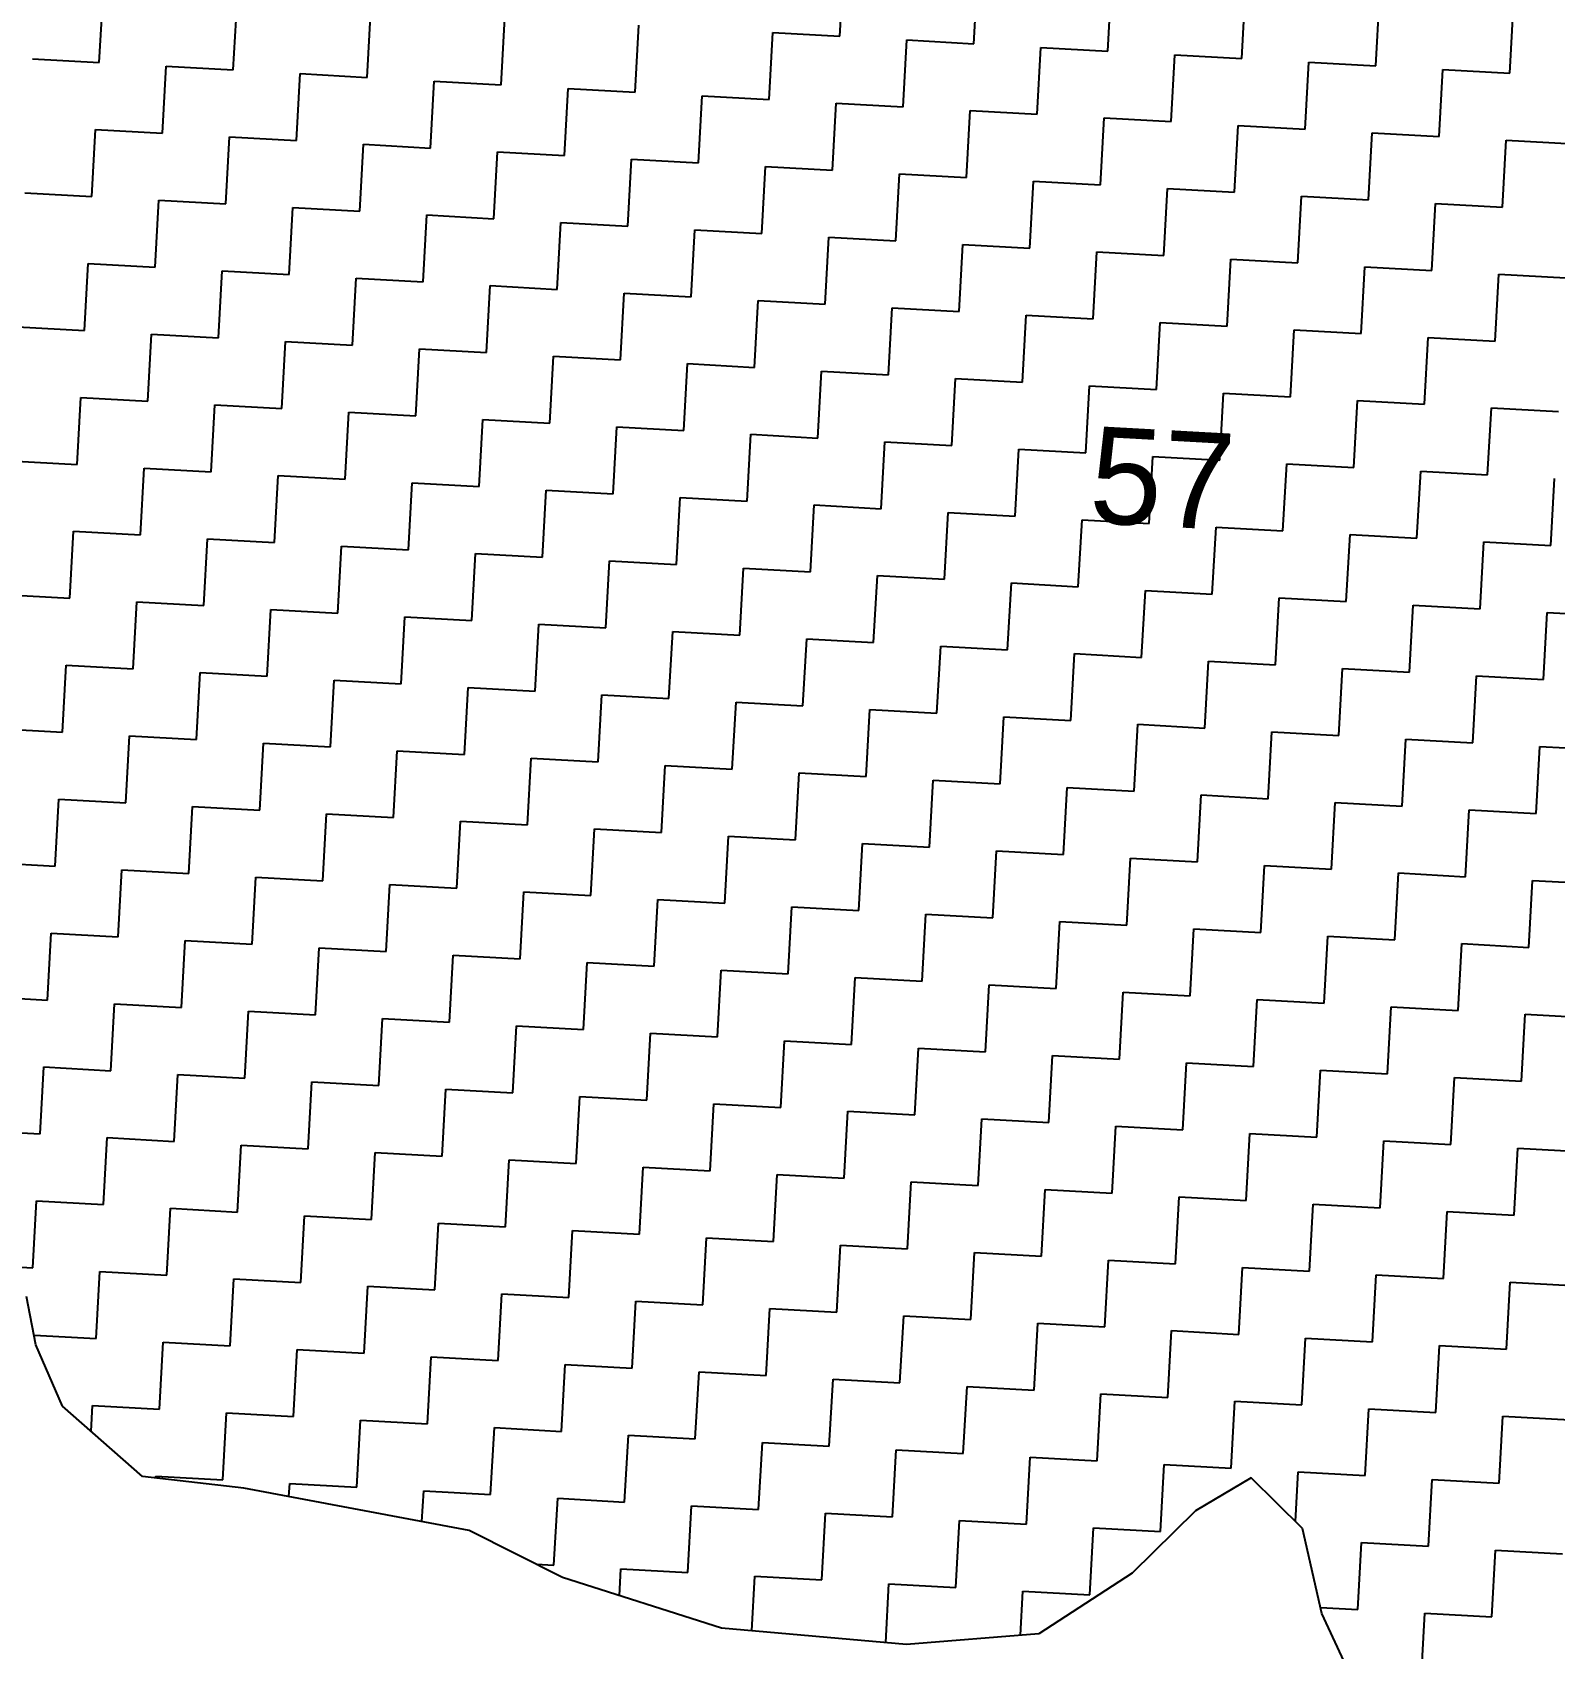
# Model space of a CAD drawing. Header units: metres. Extents: x 277693 to 281059, y 2038920 to 2043234.
# Drawn here: x 279347 to 279633.2, y 2041588.2 to 2041892.3 of the extents above; entities that cross this region are included whole.
import ezdxf
from ezdxf.enums import TextEntityAlignment as Align

# ---------------------------------------------------------------- set-up
doc = ezdxf.new("R2010")
doc.units = ezdxf.units.M
doc.header["$MEASUREMENT"] = 0
doc.layers.add('POLY_HATCH', color=12, linetype='Continuous')
doc.layers.add('TEXT_PARCEL', color=7, linetype='Continuous')
doc.styles.add('TEXT_MAP', font='', dxfattribs={"height": 2.5})
doc.styles.get('TEXT_MAP').set_extended_font_data('Kruti Dev 050')

msp = doc.modelspace()

# ---------------------------------------------------------------- linework, layer by layer
at = {"layer": 'POLY_HATCH', "linetype": 'Continuous'}
for p, q in [((279498.82, 2041891.51), (279499.51, 2041904.11)), ((279524.01, 2041890.12), (279524.7, 2041902.72)), ((279549.2, 2041888.74), (279549.89, 2041901.33)), ((279359.57, 2041886.56), (279360.27, 2041899.16)), ((279384.76, 2041885.17), (279385.46, 2041897.77)), ((279574.39, 2041887.35), (279575.08, 2041899.94)), ((279599.58, 2041885.96), (279600.28, 2041898.55)), ((279624.77, 2041884.57), (279625.47, 2041897.16)), ((279409.96, 2041883.78), (279410.65, 2041896.38)), ((279435.15, 2041882.39), (279435.84, 2041894.99)), ((279460.34, 2041881), (279461.03, 2041893.6)), ((279485.53, 2041879.61), (279486.22, 2041892.21)), ((279486.22, 2041892.21), (279498.82, 2041891.51)), ((279510.72, 2041878.22), (279511.41, 2041890.82)), ((279511.41, 2041890.82), (279524.01, 2041890.12)), ((279535.91, 2041876.83), (279536.6, 2041889.43)), ((279536.6, 2041889.43), (279549.2, 2041888.74)), ((279561.1, 2041875.45), (279561.79, 2041888.04)), ((279561.79, 2041888.04), (279574.39, 2041887.35)), ((279346.98, 2041887.25), (279359.57, 2041886.56)), ((279371.47, 2041873.27), (279372.17, 2041885.87)), ((279372.17, 2041885.87), (279384.76, 2041885.17)), ((279586.29, 2041874.06), (279586.99, 2041886.65)), ((279586.99, 2041886.65), (279599.58, 2041885.96)), ((279611.48, 2041872.67), (279612.18, 2041885.26)), ((279612.18, 2041885.26), (279624.77, 2041884.57)), ((279396.67, 2041871.88), (279397.36, 2041884.48)), ((279397.36, 2041884.48), (279409.96, 2041883.78)), ((279421.86, 2041870.49), (279422.55, 2041883.09)), ((279422.55, 2041883.09), (279435.15, 2041882.39)), ((279447.05, 2041869.1), (279447.74, 2041881.7)), ((279447.74, 2041881.7), (279460.34, 2041881)), ((279472.24, 2041867.71), (279472.93, 2041880.31)), ((279472.93, 2041880.31), (279485.53, 2041879.61)), ((279497.43, 2041866.32), (279498.12, 2041878.92)), ((279498.12, 2041878.92), (279510.72, 2041878.22)), ((279522.62, 2041864.93), (279523.31, 2041877.53)), ((279523.31, 2041877.53), (279535.91, 2041876.83)), ((279547.81, 2041863.54), (279548.5, 2041876.14)), ((279548.5, 2041876.14), (279561.1, 2041875.45)), ((279358.18, 2041861.37), (279358.88, 2041873.96)), ((279358.88, 2041873.96), (279371.47, 2041873.27)), ((279573, 2041862.16), (279573.7, 2041874.75)), ((279573.7, 2041874.75), (279586.29, 2041874.06)), ((279598.19, 2041860.77), (279598.89, 2041873.36)), ((279598.89, 2041873.36), (279611.48, 2041872.67)), ((279383.38, 2041859.98), (279384.07, 2041872.58)), ((279384.07, 2041872.58), (279396.67, 2041871.88)), ((279408.57, 2041858.59), (279409.26, 2041871.19)), ((279409.26, 2041871.19), (279421.86, 2041870.49)), ((279433.76, 2041857.2), (279434.45, 2041869.8)), ((279434.45, 2041869.8), (279447.05, 2041869.1)), ((279623.38, 2041859.38), (279624.08, 2041871.97)), ((279624.08, 2041871.97), (279636.67, 2041871.28)), ((279458.95, 2041855.81), (279459.64, 2041868.41)), ((279459.64, 2041868.41), (279472.24, 2041867.71)), ((279484.14, 2041854.42), (279484.83, 2041867.02)), ((279484.83, 2041867.02), (279497.43, 2041866.32)), ((279509.33, 2041853.03), (279510.02, 2041865.63)), ((279510.02, 2041865.63), (279522.62, 2041864.93)), ((279534.52, 2041851.64), (279535.21, 2041864.24)), ((279535.21, 2041864.24), (279547.81, 2041863.54)), ((279345.59, 2041862.06), (279358.18, 2041861.37)), ((279370.08, 2041848.08), (279370.78, 2041860.67)), ((279370.78, 2041860.67), (279383.38, 2041859.98)), ((279559.71, 2041850.25), (279560.41, 2041862.85)), ((279560.41, 2041862.85), (279573, 2041862.16)), ((279584.9, 2041848.87), (279585.6, 2041861.46)), ((279585.6, 2041861.46), (279598.19, 2041860.77)), ((279395.28, 2041846.69), (279395.97, 2041859.29)), ((279395.97, 2041859.29), (279408.57, 2041858.59)), ((279420.47, 2041845.3), (279421.16, 2041857.9)), ((279421.16, 2041857.9), (279433.76, 2041857.2)), ((279610.09, 2041847.48), (279610.79, 2041860.07)), ((279610.79, 2041860.07), (279623.38, 2041859.38)), ((279445.66, 2041843.91), (279446.35, 2041856.51)), ((279446.35, 2041856.51), (279458.95, 2041855.81)), ((279470.85, 2041842.52), (279471.54, 2041855.12)), ((279471.54, 2041855.12), (279484.14, 2041854.42)), ((279496.04, 2041841.13), (279496.73, 2041853.73)), ((279496.73, 2041853.73), (279509.33, 2041853.03)), ((279521.23, 2041839.74), (279521.92, 2041852.34)), ((279521.92, 2041852.34), (279534.52, 2041851.64)), ((279356.79, 2041836.18), (279357.49, 2041848.77)), ((279357.49, 2041848.77), (279370.08, 2041848.08)), ((279546.42, 2041838.35), (279547.12, 2041850.95)), ((279547.12, 2041850.95), (279559.71, 2041850.25)), ((279571.61, 2041836.96), (279572.31, 2041849.56)), ((279572.31, 2041849.56), (279584.9, 2041848.87)), ((279381.99, 2041834.79), (279382.68, 2041847.38)), ((279382.68, 2041847.38), (279395.28, 2041846.69)), ((279407.18, 2041833.4), (279407.87, 2041846)), ((279407.87, 2041846), (279420.47, 2041845.3)), ((279596.8, 2041835.58), (279597.5, 2041848.17)), ((279597.5, 2041848.17), (279610.09, 2041847.48)), ((279621.99, 2041834.19), (279622.69, 2041846.78)), ((279622.69, 2041846.78), (279635.28, 2041846.09)), ((279432.37, 2041832.01), (279433.06, 2041844.61)), ((279433.06, 2041844.61), (279445.66, 2041843.91)), ((279457.56, 2041830.62), (279458.25, 2041843.22)), ((279458.25, 2041843.22), (279470.85, 2041842.52)), ((279482.75, 2041829.23), (279483.44, 2041841.83)), ((279483.44, 2041841.83), (279496.04, 2041841.13)), ((279507.94, 2041827.84), (279508.63, 2041840.44)), ((279508.63, 2041840.44), (279521.23, 2041839.74)), ((279344.2, 2041836.87), (279356.79, 2041836.18)), ((279533.13, 2041826.45), (279533.83, 2041839.05)), ((279533.83, 2041839.05), (279546.42, 2041838.35)), ((279558.32, 2041825.06), (279559.02, 2041837.66)), ((279559.02, 2041837.66), (279571.61, 2041836.96)), ((279583.51, 2041823.67), (279584.21, 2041836.27)), ((279584.21, 2041836.27), (279596.8, 2041835.58)), ((279368.7, 2041822.89), (279369.39, 2041835.48)), ((279369.39, 2041835.48), (279381.99, 2041834.79)), ((279393.89, 2041821.5), (279394.58, 2041834.09)), ((279394.58, 2041834.09), (279407.18, 2041833.4)), ((279608.7, 2041822.29), (279609.4, 2041834.88)), ((279609.4, 2041834.88), (279621.99, 2041834.19)), ((279419.08, 2041820.11), (279419.77, 2041832.71)), ((279419.77, 2041832.71), (279432.37, 2041832.01)), ((279444.27, 2041818.72), (279444.96, 2041831.32)), ((279444.96, 2041831.32), (279457.56, 2041830.62)), ((279469.46, 2041817.33), (279470.15, 2041829.93)), ((279470.15, 2041829.93), (279482.75, 2041829.23)), ((279494.65, 2041815.94), (279495.34, 2041828.54)), ((279495.34, 2041828.54), (279507.94, 2041827.84)), ((279519.84, 2041814.55), (279520.53, 2041827.15)), ((279520.53, 2041827.15), (279533.13, 2041826.45)), ((279545.03, 2041813.16), (279545.73, 2041825.76)), ((279545.73, 2041825.76), (279558.32, 2041825.06)), ((279570.22, 2041811.77), (279570.92, 2041824.37)), ((279570.92, 2041824.37), (279583.51, 2041823.67)), ((279355.41, 2041810.99), (279356.1, 2041823.58)), ((279356.1, 2041823.58), (279368.7, 2041822.89)), ((279380.6, 2041809.6), (279381.29, 2041822.19)), ((279381.29, 2041822.19), (279393.89, 2041821.5)), ((279595.41, 2041810.38), (279596.11, 2041822.98)), ((279596.11, 2041822.98), (279608.7, 2041822.29)), ((279620.6, 2041809), (279621.3, 2041821.59)), ((279621.3, 2041821.59), (279633.89, 2041820.9)), ((279405.79, 2041808.21), (279406.48, 2041820.8)), ((279406.48, 2041820.8), (279419.08, 2041820.11)), ((279430.98, 2041806.82), (279431.67, 2041819.42)), ((279431.67, 2041819.42), (279444.27, 2041818.72)), ((279456.17, 2041805.43), (279456.86, 2041818.03)), ((279456.86, 2041818.03), (279469.46, 2041817.33)), ((279481.36, 2041804.04), (279482.05, 2041816.64)), ((279482.05, 2041816.64), (279494.65, 2041815.94)), ((279506.55, 2041802.65), (279507.24, 2041815.25)), ((279507.24, 2041815.25), (279519.84, 2041814.55)), ((279531.74, 2041801.26), (279532.44, 2041813.86)), ((279532.44, 2041813.86), (279545.03, 2041813.16)), ((279556.93, 2041799.87), (279557.63, 2041812.47)), ((279557.63, 2041812.47), (279570.22, 2041811.77)), ((279342.81, 2041811.68), (279355.41, 2041810.99)), ((279367.31, 2041797.7), (279368, 2041810.29)), ((279368, 2041810.29), (279380.6, 2041809.6)), ((279392.5, 2041796.31), (279393.19, 2041808.9)), ((279393.19, 2041808.9), (279405.79, 2041808.21)), ((279582.12, 2041798.48), (279582.82, 2041811.08)), ((279582.82, 2041811.08), (279595.41, 2041810.38)), ((279607.31, 2041797.09), (279608.01, 2041809.69)), ((279608.01, 2041809.69), (279620.6, 2041809)), ((279417.69, 2041794.92), (279418.38, 2041807.51)), ((279418.38, 2041807.51), (279430.98, 2041806.82)), ((279442.88, 2041793.53), (279443.57, 2041806.13)), ((279443.57, 2041806.13), (279456.17, 2041805.43)), ((279632.5, 2041795.7), (279633.2, 2041808.3)), ((279468.07, 2041792.14), (279468.76, 2041804.74)), ((279468.76, 2041804.74), (279481.36, 2041804.04)), ((279493.26, 2041790.75), (279493.95, 2041803.35)), ((279493.95, 2041803.35), (279506.55, 2041802.65)), ((279518.45, 2041789.36), (279519.15, 2041801.96)), ((279519.15, 2041801.96), (279531.74, 2041801.26)), ((279543.64, 2041787.97), (279544.34, 2041800.57)), ((279544.34, 2041800.57), (279556.93, 2041799.87)), ((279354.02, 2041785.8), (279354.71, 2041798.39)), ((279354.71, 2041798.39), (279367.31, 2041797.7)), ((279379.21, 2041784.41), (279379.9, 2041797)), ((279379.9, 2041797), (279392.5, 2041796.31)), ((279568.83, 2041786.58), (279569.53, 2041799.18)), ((279569.53, 2041799.18), (279582.12, 2041798.48)), ((279594.02, 2041785.19), (279594.72, 2041797.79)), ((279594.72, 2041797.79), (279607.31, 2041797.09)), ((279404.4, 2041783.02), (279405.09, 2041795.61)), ((279405.09, 2041795.61), (279417.69, 2041794.92)), ((279429.59, 2041781.63), (279430.28, 2041794.22)), ((279430.28, 2041794.22), (279442.88, 2041793.53)), ((279619.21, 2041783.8), (279619.91, 2041796.4)), ((279619.91, 2041796.4), (279632.5, 2041795.7)), ((279454.78, 2041780.24), (279455.47, 2041792.84)), ((279455.47, 2041792.84), (279468.07, 2041792.14)), ((279479.97, 2041778.85), (279480.66, 2041791.45)), ((279480.66, 2041791.45), (279493.26, 2041790.75)), ((279505.16, 2041777.46), (279505.86, 2041790.06)), ((279505.86, 2041790.06), (279518.45, 2041789.36)), ((279530.35, 2041776.07), (279531.05, 2041788.67)), ((279531.05, 2041788.67), (279543.64, 2041787.97)), ((279341.42, 2041786.49), (279354.02, 2041785.8)), ((279365.92, 2041772.51), (279366.61, 2041785.1)), ((279366.61, 2041785.1), (279379.21, 2041784.41)), ((279555.54, 2041774.68), (279556.24, 2041787.28)), ((279556.24, 2041787.28), (279568.83, 2041786.58)), ((279580.73, 2041773.29), (279581.43, 2041785.89)), ((279581.43, 2041785.89), (279594.02, 2041785.19)), ((279391.11, 2041771.12), (279391.8, 2041783.71)), ((279391.8, 2041783.71), (279404.4, 2041783.02)), ((279416.3, 2041769.73), (279416.99, 2041782.32)), ((279416.99, 2041782.32), (279429.59, 2041781.63)), ((279605.92, 2041771.9), (279606.62, 2041784.5)), ((279606.62, 2041784.5), (279619.21, 2041783.8)), ((279631.11, 2041770.51), (279631.81, 2041783.11)), ((279631.81, 2041783.11), (279644.4, 2041782.41)), ((279441.49, 2041768.34), (279442.18, 2041780.93)), ((279442.18, 2041780.93), (279454.78, 2041780.24)), ((279466.68, 2041766.95), (279467.37, 2041779.55)), ((279467.37, 2041779.55), (279479.97, 2041778.85)), ((279491.87, 2041765.56), (279492.57, 2041778.16)), ((279492.57, 2041778.16), (279505.16, 2041777.46)), ((279517.06, 2041764.17), (279517.76, 2041776.77)), ((279517.76, 2041776.77), (279530.35, 2041776.07)), ((279352.63, 2041760.61), (279353.32, 2041773.2)), ((279353.32, 2041773.2), (279365.92, 2041772.51)), ((279542.25, 2041762.78), (279542.95, 2041775.38)), ((279542.95, 2041775.38), (279555.54, 2041774.68)), ((279567.44, 2041761.39), (279568.14, 2041773.99)), ((279568.14, 2041773.99), (279580.73, 2041773.29)), ((279592.63, 2041760), (279593.33, 2041772.6)), ((279593.33, 2041772.6), (279605.92, 2041771.9)), ((279377.82, 2041759.22), (279378.51, 2041771.81)), ((279378.51, 2041771.81), (279391.11, 2041771.12)), ((279403.01, 2041757.83), (279403.7, 2041770.42)), ((279403.7, 2041770.42), (279416.3, 2041769.73)), ((279617.82, 2041758.61), (279618.52, 2041771.21)), ((279618.52, 2041771.21), (279631.11, 2041770.51)), ((279428.2, 2041756.44), (279428.89, 2041769.03)), ((279428.89, 2041769.03), (279441.49, 2041768.34)), ((279453.39, 2041755.05), (279454.08, 2041767.64)), ((279454.08, 2041767.64), (279466.68, 2041766.95)), ((279478.58, 2041753.66), (279479.28, 2041766.25)), ((279479.28, 2041766.25), (279491.87, 2041765.56)), ((279503.77, 2041752.27), (279504.47, 2041764.87)), ((279504.47, 2041764.87), (279517.06, 2041764.17)), ((279528.96, 2041750.88), (279529.66, 2041763.48)), ((279529.66, 2041763.48), (279542.25, 2041762.78)), ((279340.03, 2041761.3), (279352.63, 2041760.61)), ((279554.15, 2041749.49), (279554.85, 2041762.09)), ((279554.85, 2041762.09), (279567.44, 2041761.39)), ((279579.34, 2041748.1), (279580.04, 2041760.7)), ((279580.04, 2041760.7), (279592.63, 2041760)), ((279364.53, 2041747.32), (279365.22, 2041759.91)), ((279365.22, 2041759.91), (279377.82, 2041759.22)), ((279389.72, 2041745.93), (279390.41, 2041758.52)), ((279390.41, 2041758.52), (279403.01, 2041757.83)), ((279604.53, 2041746.71), (279605.23, 2041759.31)), ((279605.23, 2041759.31), (279617.82, 2041758.61)), ((279629.73, 2041745.32), (279630.42, 2041757.92)), ((279630.42, 2041757.92), (279643.02, 2041757.22)), ((279414.91, 2041744.54), (279415.6, 2041757.13)), ((279415.6, 2041757.13), (279428.2, 2041756.44)), ((279440.1, 2041743.15), (279440.79, 2041755.74)), ((279440.79, 2041755.74), (279453.39, 2041755.05)), ((279465.29, 2041741.76), (279465.99, 2041754.35)), ((279465.99, 2041754.35), (279478.58, 2041753.66)), ((279490.48, 2041740.37), (279491.18, 2041752.96)), ((279491.18, 2041752.96), (279503.77, 2041752.27)), ((279515.67, 2041738.98), (279516.37, 2041751.58)), ((279516.37, 2041751.58), (279528.96, 2041750.88)), ((279540.86, 2041737.59), (279541.56, 2041750.19)), ((279541.56, 2041750.19), (279554.15, 2041749.49)), ((279566.05, 2041736.2), (279566.75, 2041748.8)), ((279566.75, 2041748.8), (279579.34, 2041748.1)), ((279351.24, 2041735.42), (279351.93, 2041748.01)), ((279351.93, 2041748.01), (279364.53, 2041747.32)), ((279376.43, 2041734.03), (279377.12, 2041746.62)), ((279377.12, 2041746.62), (279389.72, 2041745.93)), ((279401.62, 2041732.64), (279402.31, 2041745.23)), ((279402.31, 2041745.23), (279414.91, 2041744.54)), ((279591.24, 2041734.81), (279591.94, 2041747.41)), ((279591.94, 2041747.41), (279604.53, 2041746.71)), ((279616.44, 2041733.42), (279617.13, 2041746.02)), ((279617.13, 2041746.02), (279629.73, 2041745.32)), ((279426.81, 2041731.25), (279427.5, 2041743.84)), ((279427.5, 2041743.84), (279440.1, 2041743.15)), ((279452, 2041729.86), (279452.7, 2041742.45)), ((279452.7, 2041742.45), (279465.29, 2041741.76)), ((279477.19, 2041728.47), (279477.89, 2041741.06)), ((279477.89, 2041741.06), (279490.48, 2041740.37)), ((279502.38, 2041727.08), (279503.08, 2041739.67)), ((279503.08, 2041739.67), (279515.67, 2041738.98)), ((279338.64, 2041736.11), (279351.24, 2041735.42)), ((279527.57, 2041725.69), (279528.27, 2041738.29)), ((279528.27, 2041738.29), (279540.86, 2041737.59)), ((279552.76, 2041724.3), (279553.46, 2041736.9)), ((279553.46, 2041736.9), (279566.05, 2041736.2)), ((279363.14, 2041722.13), (279363.83, 2041734.72)), ((279363.83, 2041734.72), (279376.43, 2041734.03)), ((279388.33, 2041720.74), (279389.02, 2041733.33)), ((279389.02, 2041733.33), (279401.62, 2041732.64)), ((279577.95, 2041722.91), (279578.65, 2041735.51)), ((279578.65, 2041735.51), (279591.24, 2041734.81)), ((279603.15, 2041721.52), (279603.84, 2041734.12)), ((279603.84, 2041734.12), (279616.44, 2041733.42)), ((279413.52, 2041719.35), (279414.21, 2041731.94)), ((279414.21, 2041731.94), (279426.81, 2041731.25)), ((279438.71, 2041717.96), (279439.41, 2041730.55)), ((279439.41, 2041730.55), (279452, 2041729.86)), ((279628.34, 2041720.13), (279629.03, 2041732.73)), ((279629.03, 2041732.73), (279641.63, 2041732.03)), ((279463.9, 2041716.57), (279464.6, 2041729.16)), ((279464.6, 2041729.16), (279477.19, 2041728.47)), ((279489.09, 2041715.18), (279489.79, 2041727.77)), ((279489.79, 2041727.77), (279502.38, 2041727.08)), ((279514.28, 2041713.79), (279514.98, 2041726.38)), ((279514.98, 2041726.38), (279527.57, 2041725.69)), ((279539.47, 2041712.4), (279540.17, 2041725)), ((279540.17, 2041725), (279552.76, 2041724.3)), ((279349.85, 2041710.22), (279350.54, 2041722.82)), ((279350.54, 2041722.82), (279363.14, 2041722.13)), ((279375.04, 2041708.84), (279375.73, 2041721.43)), ((279375.73, 2041721.43), (279388.33, 2041720.74)), ((279564.66, 2041711.01), (279565.36, 2041723.61)), ((279565.36, 2041723.61), (279577.95, 2041722.91)), ((279589.86, 2041709.62), (279590.55, 2041722.22)), ((279590.55, 2041722.22), (279603.15, 2041721.52)), ((279615.05, 2041708.23), (279615.74, 2041720.83)), ((279615.74, 2041720.83), (279628.34, 2041720.13)), ((279400.23, 2041707.45), (279400.92, 2041720.04)), ((279400.92, 2041720.04), (279413.52, 2041719.35)), ((279425.42, 2041706.06), (279426.12, 2041718.65)), ((279426.12, 2041718.65), (279438.71, 2041717.96)), ((279450.61, 2041704.67), (279451.31, 2041717.26)), ((279451.31, 2041717.26), (279463.9, 2041716.57)), ((279475.8, 2041703.28), (279476.5, 2041715.87)), ((279476.5, 2041715.87), (279489.09, 2041715.18)), ((279500.99, 2041701.89), (279501.69, 2041714.48)), ((279501.69, 2041714.48), (279514.28, 2041713.79)), ((279526.18, 2041700.5), (279526.88, 2041713.09)), ((279526.88, 2041713.09), (279539.47, 2041712.4)), ((279551.37, 2041699.11), (279552.07, 2041711.71)), ((279552.07, 2041711.71), (279564.66, 2041711.01)), ((279337.25, 2041710.92), (279349.85, 2041710.22)), ((279361.75, 2041696.93), (279362.44, 2041709.53)), ((279362.44, 2041709.53), (279375.04, 2041708.84)), ((279576.57, 2041697.72), (279577.26, 2041710.32)), ((279577.26, 2041710.32), (279589.86, 2041709.62)), ((279601.76, 2041696.33), (279602.45, 2041708.93)), ((279602.45, 2041708.93), (279615.05, 2041708.23)), ((279386.94, 2041695.55), (279387.63, 2041708.14)), ((279387.63, 2041708.14), (279400.23, 2041707.45)), ((279412.13, 2041694.16), (279412.83, 2041706.75)), ((279412.83, 2041706.75), (279425.42, 2041706.06)), ((279626.95, 2041694.94), (279627.64, 2041707.54)), ((279627.64, 2041707.54), (279640.24, 2041706.84)), ((279437.32, 2041692.77), (279438.02, 2041705.36)), ((279438.02, 2041705.36), (279450.61, 2041704.67)), ((279462.51, 2041691.38), (279463.21, 2041703.97)), ((279463.21, 2041703.97), (279475.8, 2041703.28)), ((279487.7, 2041689.99), (279488.4, 2041702.58)), ((279488.4, 2041702.58), (279500.99, 2041701.89)), ((279512.89, 2041688.6), (279513.59, 2041701.19)), ((279513.59, 2041701.19), (279526.18, 2041700.5)), ((279538.08, 2041687.21), (279538.78, 2041699.8)), ((279538.78, 2041699.8), (279551.37, 2041699.11)), ((279348.46, 2041685.03), (279349.15, 2041697.63)), ((279349.15, 2041697.63), (279361.75, 2041696.93)), ((279563.28, 2041685.82), (279563.97, 2041698.42)), ((279563.97, 2041698.42), (279576.57, 2041697.72)), ((279588.47, 2041684.43), (279589.16, 2041697.03)), ((279589.16, 2041697.03), (279601.76, 2041696.33)), ((279373.65, 2041683.64), (279374.34, 2041696.24)), ((279374.34, 2041696.24), (279386.94, 2041695.55)), ((279398.84, 2041682.26), (279399.53, 2041694.85)), ((279399.53, 2041694.85), (279412.13, 2041694.16)), ((279424.03, 2041680.87), (279424.73, 2041693.46)), ((279424.73, 2041693.46), (279437.32, 2041692.77)), ((279613.66, 2041683.04), (279614.35, 2041695.64)), ((279614.35, 2041695.64), (279626.95, 2041694.94)), ((279449.22, 2041679.48), (279449.92, 2041692.07)), ((279449.92, 2041692.07), (279462.51, 2041691.38)), ((279474.41, 2041678.09), (279475.11, 2041690.68)), ((279475.11, 2041690.68), (279487.7, 2041689.99)), ((279499.6, 2041676.7), (279500.3, 2041689.29)), ((279500.3, 2041689.29), (279512.89, 2041688.6)), ((279524.79, 2041675.31), (279525.49, 2041687.9)), ((279525.49, 2041687.9), (279538.08, 2041687.21)), ((279335.86, 2041685.73), (279348.46, 2041685.03)), ((279360.36, 2041671.74), (279361.05, 2041684.34)), ((279361.05, 2041684.34), (279373.65, 2041683.64)), ((279549.99, 2041673.92), (279550.68, 2041686.51)), ((279550.68, 2041686.51), (279563.28, 2041685.82)), ((279575.18, 2041672.53), (279575.87, 2041685.13)), ((279575.87, 2041685.13), (279588.47, 2041684.43)), ((279385.55, 2041670.35), (279386.24, 2041682.95)), ((279386.24, 2041682.95), (279398.84, 2041682.26)), ((279410.74, 2041668.97), (279411.44, 2041681.56)), ((279411.44, 2041681.56), (279424.03, 2041680.87)), ((279600.37, 2041671.14), (279601.06, 2041683.74)), ((279601.06, 2041683.74), (279613.66, 2041683.04)), ((279625.56, 2041669.75), (279626.25, 2041682.35)), ((279626.25, 2041682.35), (279638.85, 2041681.65)), ((279435.93, 2041667.58), (279436.63, 2041680.17)), ((279436.63, 2041680.17), (279449.22, 2041679.48)), ((279461.12, 2041666.19), (279461.82, 2041678.78)), ((279461.82, 2041678.78), (279474.41, 2041678.09)), ((279486.31, 2041664.8), (279487.01, 2041677.39)), ((279487.01, 2041677.39), (279499.6, 2041676.7)), ((279511.5, 2041663.41), (279512.2, 2041676)), ((279512.2, 2041676), (279524.79, 2041675.31)), ((279347.07, 2041659.84), (279347.76, 2041672.44)), ((279347.76, 2041672.44), (279360.36, 2041671.74)), ((279536.69, 2041662.02), (279537.39, 2041674.61)), ((279537.39, 2041674.61), (279549.99, 2041673.92)), ((279561.89, 2041660.63), (279562.58, 2041673.22)), ((279562.58, 2041673.22), (279575.18, 2041672.53)), ((279372.26, 2041658.45), (279372.95, 2041671.05)), ((279372.95, 2041671.05), (279385.55, 2041670.35)), ((279397.45, 2041657.06), (279398.15, 2041669.66)), ((279398.15, 2041669.66), (279410.74, 2041668.97)), ((279587.08, 2041659.24), (279587.77, 2041671.84)), ((279587.77, 2041671.84), (279600.37, 2041671.14)), ((279612.27, 2041657.85), (279612.96, 2041670.45)), ((279612.96, 2041670.45), (279625.56, 2041669.75)), ((279422.64, 2041655.68), (279423.34, 2041668.27)), ((279423.34, 2041668.27), (279435.93, 2041667.58)), ((279447.83, 2041654.29), (279448.53, 2041666.88)), ((279448.53, 2041666.88), (279461.12, 2041666.19)), ((279473.02, 2041652.9), (279473.72, 2041665.49)), ((279473.72, 2041665.49), (279486.31, 2041664.8)), ((279498.21, 2041651.51), (279498.91, 2041664.1)), ((279498.91, 2041664.1), (279511.5, 2041663.41)), ((279334.47, 2041660.54), (279347.07, 2041659.84)), ((279523.4, 2041650.12), (279524.1, 2041662.71)), ((279524.1, 2041662.71), (279536.69, 2041662.02)), ((279548.6, 2041648.73), (279549.29, 2041661.32)), ((279549.29, 2041661.32), (279561.89, 2041660.63)), ((279573.79, 2041647.34), (279574.48, 2041659.93)), ((279574.48, 2041659.93), (279587.08, 2041659.24)), ((279358.97, 2041646.55), (279359.66, 2041659.15)), ((279359.66, 2041659.15), (279372.26, 2041658.45)), ((279384.16, 2041645.16), (279384.86, 2041657.76)), ((279384.86, 2041657.76), (279397.45, 2041657.06)), ((279598.98, 2041645.95), (279599.67, 2041658.54)), ((279599.67, 2041658.54), (279612.27, 2041657.85)), ((279624.17, 2041644.56), (279624.86, 2041657.16)), ((279624.86, 2041657.16), (279637.46, 2041656.46)), ((279409.35, 2041643.77), (279410.05, 2041656.37)), ((279410.05, 2041656.37), (279422.64, 2041655.68)), ((279434.54, 2041642.39), (279435.24, 2041654.98)), ((279435.24, 2041654.98), (279447.83, 2041654.29)), ((279459.73, 2041641), (279460.43, 2041653.59)), ((279460.43, 2041653.59), (279473.02, 2041652.9)), ((279484.92, 2041639.61), (279485.62, 2041652.2)), ((279485.62, 2041652.2), (279498.21, 2041651.51)), ((279510.11, 2041638.22), (279510.81, 2041650.81)), ((279510.81, 2041650.81), (279523.4, 2041650.12)), ((279535.31, 2041636.83), (279536, 2041649.42)), ((279536, 2041649.42), (279548.6, 2041648.73)), ((279560.5, 2041635.44), (279561.19, 2041648.03)), ((279561.19, 2041648.03), (279573.79, 2041647.34)), ((279347.3, 2041647.2), (279358.97, 2041646.55)), ((279370.87, 2041633.26), (279371.57, 2041645.86)), ((279371.57, 2041645.86), (279384.16, 2041645.16)), ((279585.69, 2041634.05), (279586.38, 2041646.64)), ((279586.38, 2041646.64), (279598.98, 2041645.95)), ((279610.88, 2041632.66), (279611.57, 2041645.25)), ((279611.57, 2041645.25), (279624.17, 2041644.56)), ((279396.06, 2041631.87), (279396.76, 2041644.47)), ((279396.76, 2041644.47), (279409.35, 2041643.77)), ((279421.25, 2041630.48), (279421.95, 2041643.08)), ((279421.95, 2041643.08), (279434.54, 2041642.39)), ((279446.44, 2041629.09), (279447.14, 2041641.69)), ((279447.14, 2041641.69), (279459.73, 2041641)), ((279471.63, 2041627.71), (279472.33, 2041640.3)), ((279472.33, 2041640.3), (279484.92, 2041639.61)), ((279496.82, 2041626.32), (279497.52, 2041638.91)), ((279497.52, 2041638.91), (279510.11, 2041638.22)), ((279522.02, 2041624.93), (279522.71, 2041637.52)), ((279522.71, 2041637.52), (279535.31, 2041636.83)), ((279547.21, 2041623.54), (279547.9, 2041636.13)), ((279547.9, 2041636.13), (279560.5, 2041635.44)), ((279358.01, 2041629.1), (279358.28, 2041633.96)), ((279358.28, 2041633.96), (279370.87, 2041633.26)), ((279382.77, 2041619.97), (279383.47, 2041632.57)), ((279383.47, 2041632.57), (279396.06, 2041631.87)), ((279572.4, 2041622.15), (279573.09, 2041634.74)), ((279573.09, 2041634.74), (279585.69, 2041634.05)), ((279597.59, 2041620.76), (279598.28, 2041633.35)), ((279598.28, 2041633.35), (279610.88, 2041632.66)), ((279407.96, 2041618.58), (279408.66, 2041631.18)), ((279408.66, 2041631.18), (279421.25, 2041630.48)), ((279433.15, 2041617.19), (279433.85, 2041629.79)), ((279433.85, 2041629.79), (279446.44, 2041629.09)), ((279622.78, 2041619.37), (279623.47, 2041631.96)), ((279623.47, 2041631.96), (279636.07, 2041631.27)), ((279458.34, 2041615.8), (279459.04, 2041628.4)), ((279459.04, 2041628.4), (279471.63, 2041627.71)), ((279483.53, 2041614.42), (279484.23, 2041627.01)), ((279484.23, 2041627.01), (279496.82, 2041626.32)), ((279508.73, 2041613.03), (279509.42, 2041625.62)), ((279509.42, 2041625.62), (279522.02, 2041624.93)), ((279533.92, 2041611.64), (279534.61, 2041624.23)), ((279534.61, 2041624.23), (279547.21, 2041623.54)), ((279370.16, 2041620.31), (279370.18, 2041620.67)), ((279370.18, 2041620.67), (279382.77, 2041619.97)), ((279559.11, 2041610.25), (279559.8, 2041622.84)), ((279559.8, 2041622.84), (279572.4, 2041622.15)), ((279584.48, 2041612.11), (279584.99, 2041621.45)), ((279584.99, 2041621.45), (279597.59, 2041620.76)), ((279395.23, 2041616.82), (279395.37, 2041619.28)), ((279395.37, 2041619.28), (279407.96, 2041618.58)), ((279420.24, 2041612.11), (279420.56, 2041617.89)), ((279420.56, 2041617.89), (279433.15, 2041617.19)), ((279609.49, 2041607.47), (279610.18, 2041620.06)), ((279610.18, 2041620.06), (279622.78, 2041619.37)), ((279445.05, 2041603.9), (279445.75, 2041616.5)), ((279445.75, 2041616.5), (279458.34, 2041615.8)), ((279470.24, 2041602.51), (279470.94, 2041615.11)), ((279470.94, 2041615.11), (279483.53, 2041614.42)), ((279495.44, 2041601.13), (279496.13, 2041613.72)), ((279496.13, 2041613.72), (279508.73, 2041613.03)), ((279520.63, 2041599.74), (279521.32, 2041612.33)), ((279521.32, 2041612.33), (279533.92, 2041611.64)), ((279545.82, 2041598.35), (279546.51, 2041610.94)), ((279546.51, 2041610.94), (279559.11, 2041610.25)), ((279596.2, 2041595.57), (279596.89, 2041608.16)), ((279596.89, 2041608.16), (279609.49, 2041607.47)), ((279621.39, 2041594.18), (279622.08, 2041606.77)), ((279622.08, 2041606.77), (279634.68, 2041606.08)), ((279441.71, 2041604.09), (279445.05, 2041603.9)), ((279457.37, 2041598.18), (279457.65, 2041603.21)), ((279457.65, 2041603.21), (279470.24, 2041602.51)), ((279482.27, 2041591.56), (279482.84, 2041601.82)), ((279482.84, 2041601.82), (279495.44, 2041601.13)), ((279507.42, 2041589.36), (279508.03, 2041600.43)), ((279508.03, 2041600.43), (279520.63, 2041599.74)), ((279532.76, 2041590.74), (279533.22, 2041599.04)), ((279533.22, 2041599.04), (279545.82, 2041598.35)), ((279589.15, 2041595.96), (279596.2, 2041595.57)), ((279608.1, 2041582.28), (279608.79, 2041594.87)), ((279608.79, 2041594.87), (279621.39, 2041594.18))]:
    msp.add_line(p, q, dxfattribs=at)
at = {"layer": 'POLY_HATCH'}
for p, q in [((279347.65, 2041645.35), (279345.9, 2041654.45)), ((279352.65, 2041633.81), (279347.65, 2041645.35)), ((279367.7, 2041620.59), (279352.65, 2041633.81)), ((279386.73, 2041618.41), (279367.7, 2041620.59)), ((279576.16, 2041620.35), (279565.68, 2041614.17)), ((279585.78, 2041610.81), (279576.16, 2041620.35)), ((279429.12, 2041610.44), (279386.73, 2041618.41)), ((279565.68, 2041614.17), (279553.76, 2041602.44)), ((279446.66, 2041601.59), (279429.12, 2041610.44)), ((279589.41, 2041594.85), (279585.78, 2041610.81)), ((279553.76, 2041602.44), (279536.23, 2041591.02)), ((279476.56, 2041592.06), (279446.66, 2041601.59)), ((279597.47, 2041577.51), (279589.41, 2041594.85)), ((279511.33, 2041589.02), (279476.56, 2041592.06)), ((279536.23, 2041591.02), (279511.33, 2041589.02))]:
    msp.add_line(p, q, dxfattribs=at)

# ---------------------------------------------------------------- texts
at = {"layer": 'TEXT_PARCEL', "style": 'TEXT_MAP'}
msp.add_text('57', height=18.165, rotation=356.8431, dxfattribs=at).set_placement((279559.45, 2041808.26), align=Align.MIDDLE)

doc.saveas('drawing.dxf')
